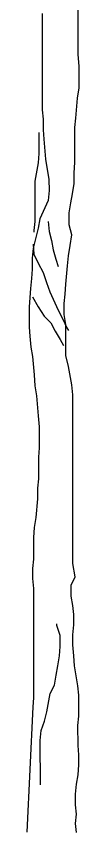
# Model space of a CAD drawing. Header units: millimetres. Extents: x 343.2 to 347.05, y 2584.15 to 2589.28.
# Drawn here: x 345.093 to 345.209, y 2584.145 to 2585.96 of the extents above; entities that cross this region are included whole.
import ezdxf

# ---------------------------------------------------------------- set-up
doc = ezdxf.new("R2010")
doc.units = ezdxf.units.MM
doc.header["$LTSCALE"] = 10
doc.layers.add('Vegetais', color=94, linetype='Continuous')

msp = doc.modelspace()

# ---------------------------------------------------------------- linework, layer by layer
at = {"layer": 'Vegetais', "color": 34}
for points in [[(345.2027, 2584.1455), (345.2008, 2584.166), (345.2027, 2584.1865), (345.2008, 2584.207), (345.2008, 2584.2312), (345.2026, 2584.2536), (345.2063, 2584.2741), (345.2082, 2584.2964), (345.2081, 2584.3188), (345.2063, 2584.3393), (345.2062, 2584.384), (345.2081, 2584.4046), (345.208, 2584.4511), (345.2061, 2584.4716), (345.1986, 2584.5164), (345.1968, 2584.5387), (345.1949, 2584.563), (345.1948, 2584.5853), (345.1967, 2584.6077), (345.1967, 2584.6301), (345.1948, 2584.6506), (345.191, 2584.6711), (345.191, 2584.6953), (345.2003, 2584.7139), (345.1947, 2584.7438), (345.1944, 2585.1184), (345.1925, 2585.1408), (345.185, 2585.1818), (345.1794, 2585.206), (345.1793, 2585.2749), (345.1756, 2585.2973), (345.1755, 2585.3215), (345.1774, 2585.342), (345.1792, 2585.3644), (345.1829, 2585.4054), (345.1848, 2585.4278), (345.1885, 2585.4502), (345.1922, 2585.4744), (345.1866, 2585.4968), (345.1865, 2585.5228), (345.1902, 2585.5452), (345.1939, 2585.5657), (345.1977, 2585.5881), (345.1976, 2585.6123), (345.1995, 2585.6347), (345.1994, 2585.713), (345.2012, 2585.7335), (345.2049, 2585.7782), (345.2086, 2585.8006), (345.2086, 2585.849), (345.2067, 2585.8751), (345.2066, 2586.0392)], [(345.1265, 2585.9664), (345.1267, 2585.752), (345.1286, 2585.7315), (345.1286, 2585.7073), (345.1305, 2585.6868), (345.1342, 2585.6421), (345.1417, 2585.5974), (345.1418, 2585.5731), (345.1399, 2585.5508), (345.1213, 2585.5097), (345.1176, 2585.4892), (345.1065, 2585.4445), (345.1046, 2585.4221), (345.1046, 2585.3979), (345.1028, 2585.3774), (345.1009, 2585.355), (345.0973, 2585.314), (345.0973, 2585.2693), (345.0992, 2585.2488), (345.1011, 2585.2246), (345.1048, 2585.2041), (345.1086, 2585.1631), (345.1105, 2585.1388), (345.1142, 2585.1165), (345.118, 2585.0717), (345.1199, 2585.0475), (345.1199, 2585.0009), (345.1181, 2584.9804), (345.1181, 2584.9319), (345.1163, 2584.9114), (345.1163, 2584.8872), (345.1126, 2584.8462), (345.1089, 2584.8238), (345.107, 2584.8015), (345.1071, 2584.753), (345.1052, 2584.7325), (345.1053, 2584.7101), (345.1071, 2584.6878), (345.1074, 2584.4455), (345.1055, 2584.425), (345.0926, 2584.1463)], [(345.1193, 2585.7017), (345.1193, 2585.6551), (345.1175, 2585.6346), (345.11, 2585.5936), (345.1101, 2585.5041), (345.1083, 2585.4836), (345.1083, 2585.4799)], [(345.14, 2585.5042), (345.1418, 2585.4818), (345.1474, 2585.4613), (345.1512, 2585.4408), (345.1568, 2585.4203), (345.1624, 2585.4035)], [(345.1064, 2585.4538), (345.1083, 2585.4314), (345.1177, 2585.411), (345.1289, 2585.3905), (345.1363, 2585.3681), (345.1438, 2585.3476), (345.1625, 2585.3066), (345.1718, 2585.288), (345.1812, 2585.2675), (345.1849, 2585.2619)], [(345.1047, 2585.3364), (345.1178, 2585.314), (345.1308, 2585.2935), (345.1457, 2585.2786), (345.1551, 2585.26), (345.1663, 2585.2414), (345.1738, 2585.2283)], [(345.1225, 2584.2516), (345.1224, 2584.3504), (345.1242, 2584.3728), (345.1316, 2584.3933), (345.1372, 2584.4138), (345.1446, 2584.4548), (345.1539, 2584.4735), (345.1576, 2584.4958), (345.1614, 2584.5163), (345.1651, 2584.5387), (345.1669, 2584.5592), (345.1669, 2584.5834), (345.1594, 2584.6058), (345.1594, 2584.6095)]]:
    msp.add_lwpolyline(points, dxfattribs=at)

doc.saveas('drawing.dxf')
